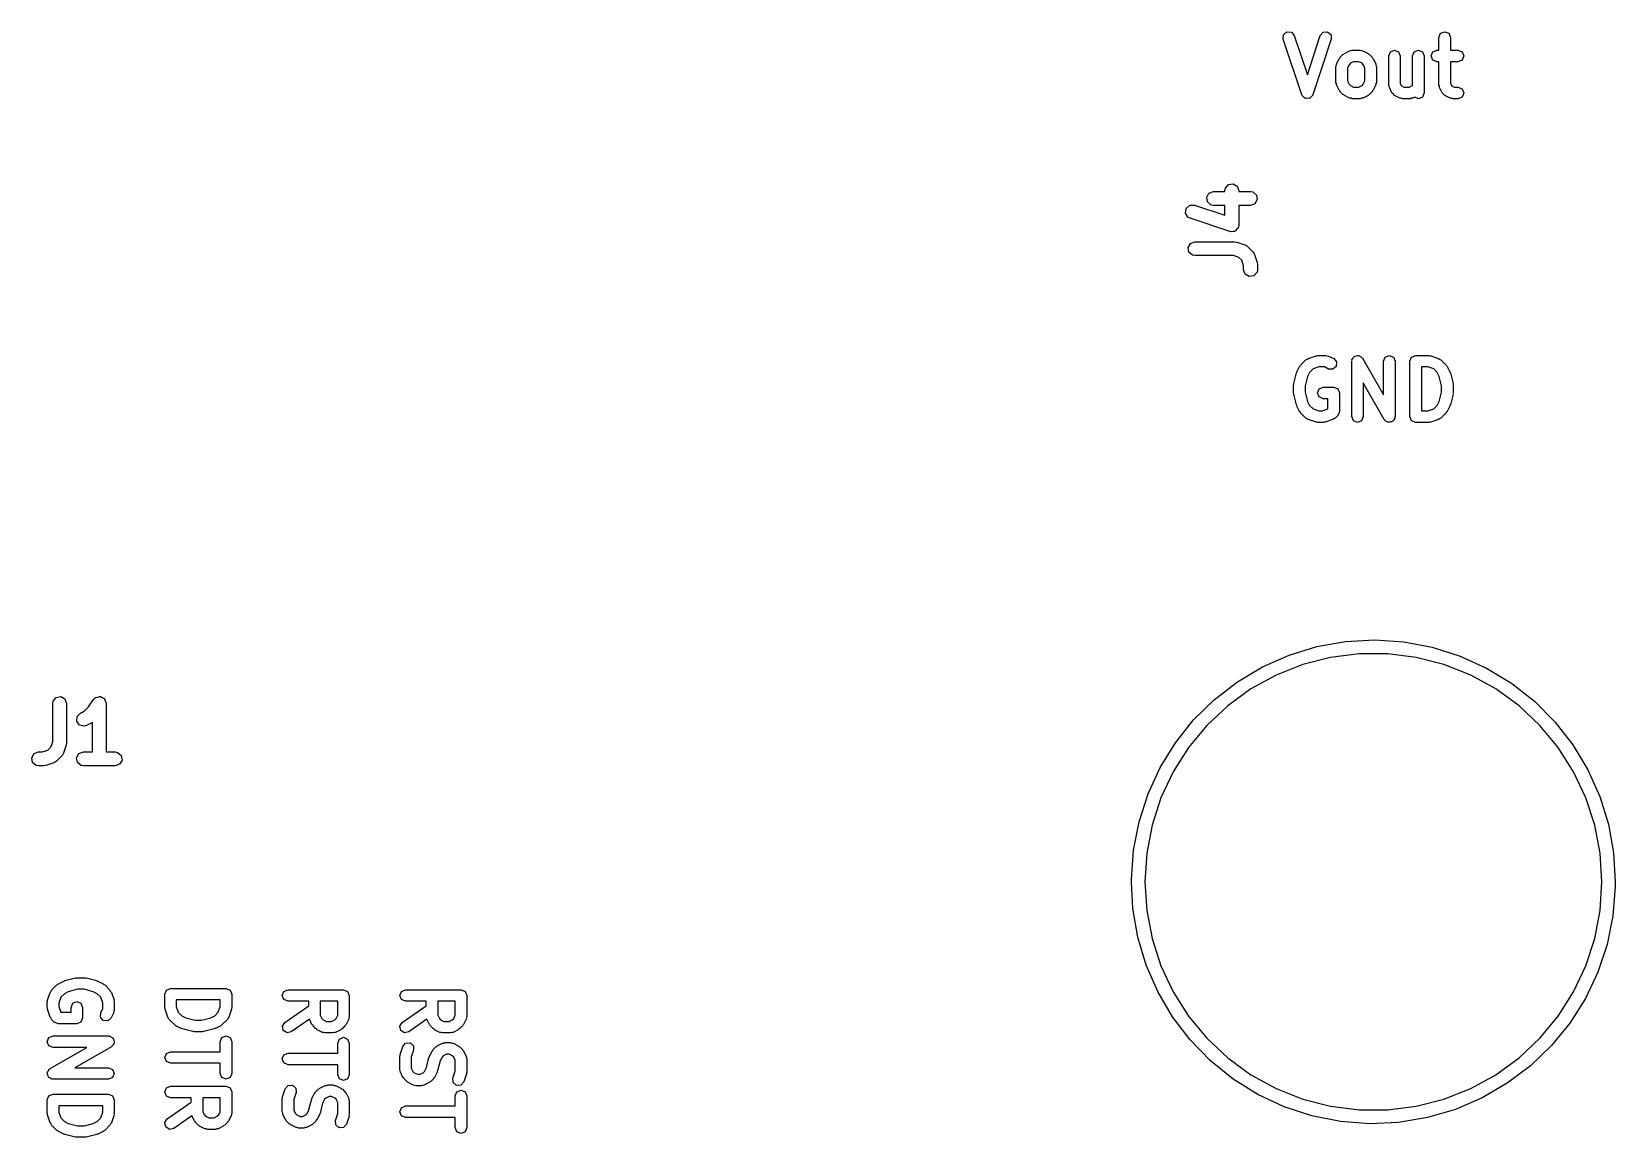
# Model space of a CAD drawing. Extents: x 83.4 to 116.6, y -116.8 to -83.3.
# Drawn here: x 99.5 to 116.61, y -116.76 to -104.81 of the extents above; entities that cross this region are included whole.
import ezdxf

# ---------------------------------------------------------------- set-up
doc = ezdxf.new("R2010")
doc.units = 0
doc.layers.add('BLACK', color=7, linetype='CONTINUOUS')

msp = doc.modelspace()

# ---------------------------------------------------------------- linework, layer by layer
at = {"layer": 'BLACK', "linetype": 'CONTINUOUS'}
for p, q in [((113.026, -104.891), (113.03, -104.843)), ((113.226, -105.491), (113.026, -104.891)), ((113.03, -104.843), (113.066, -104.812)), ((113.066, -104.812), (113.114, -104.816)), ((113.114, -104.816), (113.145, -104.852)), ((113.145, -104.852), (113.286, -105.274)), ((113.286, -105.274), (113.426, -104.852)), ((113.545, -104.891), (113.345, -105.491)), ((113.426, -104.852), (113.458, -104.816)), ((113.458, -104.816), (113.505, -104.812)), ((113.505, -104.812), (113.542, -104.843)), ((113.542, -104.843), (113.545, -104.891)), ((114.709, -104.871), (114.727, -104.827)), ((114.709, -105.009), (114.709, -104.871)), ((114.727, -104.827), (114.771, -104.809)), ((114.771, -104.809), (114.816, -104.827)), ((114.816, -104.827), (114.834, -104.871)), ((114.834, -104.871), (114.834, -105.009)), ((113.63, -105.101), (113.638, -105.094)), ((113.638, -105.094), (113.642, -105.084)), ((113.642, -105.084), (113.67, -105.056)), ((113.67, -105.056), (113.68, -105.052)), ((113.68, -105.052), (113.686, -105.044)), ((113.686, -105.044), (113.743, -105.016)), ((113.743, -105.016), (113.758, -105.014)), ((113.758, -105.014), (113.771, -105.009)), ((113.771, -105.009), (113.857, -105.009)), ((113.857, -105.009), (113.871, -105.014)), ((113.871, -105.014), (113.885, -105.016)), ((113.885, -105.016), (113.942, -105.044)), ((113.942, -105.044), (113.949, -105.052)), ((113.949, -105.052), (113.958, -105.056)), ((113.958, -105.056), (113.987, -105.084)), ((113.987, -105.084), (113.991, -105.094)), ((113.991, -105.094), (113.999, -105.101)), ((114.166, -105.071), (114.184, -105.027)), ((114.166, -105.386), (114.166, -105.071)), ((114.184, -105.027), (114.229, -105.009)), ((114.229, -105.009), (114.273, -105.027)), ((114.273, -105.027), (114.291, -105.071)), ((114.291, -105.071), (114.291, -105.371)), ((114.423, -105.071), (114.442, -105.027)), ((114.423, -105.388), (114.423, -105.071)), ((114.442, -105.027), (114.486, -105.009)), ((114.486, -105.009), (114.53, -105.027)), ((114.53, -105.027), (114.548, -105.071)), ((114.548, -105.071), (114.548, -105.471)), ((114.623, -105.071), (114.642, -105.027)), ((114.642, -105.116), (114.623, -105.071)), ((114.642, -105.027), (114.686, -105.009)), ((114.686, -105.009), (114.709, -105.009)), ((114.834, -105.009), (114.914, -105.009)), ((114.914, -105.009), (114.958, -105.027)), ((114.958, -105.027), (114.977, -105.071)), ((114.977, -105.071), (114.958, -105.116)), ((113.595, -105.186), (113.6, -105.172)), ((113.595, -105.357), (113.595, -105.186)), ((113.6, -105.172), (113.601, -105.158)), ((113.601, -105.158), (113.63, -105.101)), ((113.737, -105.166), (113.72, -105.2)), ((113.72, -105.2), (113.72, -105.342)), ((113.751, -105.151), (113.737, -105.166)), ((113.786, -105.134), (113.751, -105.151)), ((113.842, -105.134), (113.786, -105.134)), ((113.877, -105.151), (113.842, -105.134)), ((113.891, -105.166), (113.877, -105.151)), ((113.909, -105.2), (113.891, -105.166)), ((113.909, -105.342), (113.909, -105.2)), ((113.999, -105.101), (114.027, -105.158)), ((114.027, -105.158), (114.028, -105.172)), ((114.028, -105.172), (114.034, -105.186)), ((114.034, -105.186), (114.034, -105.357)), ((114.686, -105.134), (114.642, -105.116)), ((114.709, -105.134), (114.686, -105.134)), ((114.709, -105.386), (114.709, -105.134)), ((114.914, -105.134), (114.834, -105.134)), ((114.834, -105.134), (114.834, -105.371)), ((114.958, -105.116), (114.914, -105.134)), ((113.6, -105.371), (113.595, -105.357)), ((113.601, -105.385), (113.6, -105.371)), ((113.63, -105.442), (113.601, -105.385)), ((113.638, -105.449), (113.63, -105.442)), ((113.72, -105.342), (113.737, -105.377)), ((113.737, -105.377), (113.751, -105.391)), ((113.751, -105.391), (113.786, -105.409)), ((113.786, -105.409), (113.842, -105.409)), ((113.842, -105.409), (113.877, -105.391)), ((113.877, -105.391), (113.891, -105.377)), ((113.891, -105.377), (113.909, -105.342)), ((113.999, -105.442), (113.991, -105.449)), ((114.027, -105.385), (113.999, -105.442)), ((114.028, -105.371), (114.027, -105.385)), ((114.034, -105.357), (114.028, -105.371)), ((114.172, -105.399), (114.166, -105.386)), ((114.173, -105.414), (114.172, -105.399)), ((114.201, -105.471), (114.173, -105.414)), ((114.291, -105.371), (114.304, -105.396)), ((114.304, -105.396), (114.329, -105.409)), ((114.329, -105.409), (114.385, -105.409)), ((114.385, -105.409), (114.42, -105.391)), ((114.42, -105.391), (114.423, -105.388)), ((114.714, -105.399), (114.709, -105.386)), ((114.716, -105.414), (114.714, -105.399)), ((114.744, -105.471), (114.716, -105.414)), ((114.834, -105.371), (114.847, -105.396)), ((114.847, -105.396), (114.872, -105.409)), ((114.872, -105.409), (114.914, -105.409)), ((114.914, -105.409), (114.958, -105.427)), ((114.958, -105.427), (114.977, -105.471)), ((113.229, -105.495), (113.226, -105.491)), ((113.23, -105.499), (113.229, -105.495)), ((113.245, -105.512), (113.23, -105.499)), ((113.258, -105.527), (113.245, -105.512)), ((113.262, -105.528), (113.258, -105.527)), ((113.266, -105.531), (113.262, -105.528)), ((113.286, -105.529), (113.266, -105.531)), ((113.305, -105.531), (113.286, -105.529)), ((113.309, -105.528), (113.305, -105.531)), ((113.314, -105.527), (113.309, -105.528)), ((113.327, -105.512), (113.314, -105.527)), ((113.342, -105.499), (113.327, -105.512)), ((113.345, -105.491), (113.342, -105.495)), ((113.342, -105.495), (113.342, -105.499)), ((113.642, -105.458), (113.638, -105.449)), ((113.67, -105.487), (113.642, -105.458)), ((113.68, -105.491), (113.67, -105.487)), ((113.686, -105.499), (113.68, -105.491)), ((113.743, -105.527), (113.686, -105.499)), ((113.758, -105.528), (113.743, -105.527)), ((113.771, -105.534), (113.758, -105.528)), ((113.857, -105.534), (113.771, -105.534)), ((113.871, -105.528), (113.857, -105.534)), ((113.885, -105.527), (113.871, -105.528)), ((113.942, -105.499), (113.885, -105.527)), ((113.949, -105.491), (113.942, -105.499)), ((113.958, -105.487), (113.949, -105.491)), ((113.987, -105.458), (113.958, -105.487)), ((113.991, -105.449), (113.987, -105.458)), ((114.216, -105.484), (114.201, -105.471)), ((114.229, -105.499), (114.216, -105.484)), ((114.286, -105.527), (114.229, -105.499)), ((114.301, -105.528), (114.286, -105.527)), ((114.314, -105.534), (114.301, -105.528)), ((114.4, -105.534), (114.314, -105.534)), ((114.413, -105.528), (114.4, -105.534)), ((114.428, -105.527), (114.413, -105.528)), ((114.447, -105.518), (114.428, -105.527)), ((114.486, -105.534), (114.447, -105.518)), ((114.53, -105.516), (114.486, -105.534)), ((114.548, -105.471), (114.53, -105.516)), ((114.759, -105.484), (114.744, -105.471)), ((114.772, -105.499), (114.759, -105.484)), ((114.829, -105.527), (114.772, -105.499)), ((114.844, -105.528), (114.829, -105.527)), ((114.857, -105.534), (114.844, -105.528)), ((114.914, -105.534), (114.857, -105.534)), ((114.958, -105.516), (114.914, -105.534)), ((114.977, -105.471), (114.958, -105.516)), ((112.401, -106.501), (112.434, -106.461)), ((112.434, -106.461), (112.484, -106.453)), ((112.484, -106.453), (112.529, -106.478)), ((112.198, -106.599), (112.223, -106.555)), ((112.206, -106.65), (112.198, -106.599)), ((112.223, -106.555), (112.271, -106.537)), ((112.271, -106.537), (112.396, -106.537)), ((112.396, -106.526), (112.401, -106.501)), ((112.396, -106.537), (112.396, -106.526)), ((112.529, -106.478), (112.546, -106.526)), ((112.546, -106.526), (112.546, -106.537)), ((112.546, -106.537), (112.671, -106.537)), ((112.671, -106.537), (112.697, -106.542)), ((112.697, -106.542), (112.736, -106.575)), ((112.745, -106.625), (112.72, -106.67)), ((112.736, -106.575), (112.745, -106.625)), ((111.969, -106.77), (111.977, -106.719)), ((111.996, -106.814), (111.969, -106.77)), ((111.977, -106.719), (112.015, -106.685)), ((112.015, -106.685), (112.067, -106.684)), ((112.067, -106.684), (112.396, -106.794)), ((112.246, -106.683), (112.206, -106.65)), ((112.271, -106.687), (112.246, -106.683)), ((112.396, -106.687), (112.271, -106.687)), ((112.396, -106.794), (112.396, -106.687)), ((112.671, -106.687), (112.546, -106.687)), ((112.546, -106.687), (112.546, -106.898)), ((112.72, -106.67), (112.671, -106.687)), ((112.019, -106.826), (111.996, -106.814)), ((112.448, -106.969), (112.019, -106.826)), ((112.453, -106.969), (112.448, -106.969)), ((112.458, -106.972), (112.453, -106.969)), ((112.479, -106.968), (112.458, -106.972)), ((112.499, -106.968), (112.479, -106.968)), ((112.503, -106.964), (112.499, -106.968)), ((112.509, -106.963), (112.503, -106.964)), ((112.522, -106.947), (112.509, -106.963)), ((112.537, -106.934), (112.522, -106.947)), ((112.538, -106.928), (112.537, -106.934)), ((112.542, -106.924), (112.538, -106.928)), ((112.546, -106.898), (112.542, -106.924)), ((111.998, -107.142), (112.023, -107.098)), ((112.006, -107.192), (111.998, -107.142)), ((112.023, -107.098), (112.071, -107.08)), ((112.071, -107.08), (112.5, -107.08)), ((112.5, -107.08), (112.522, -107.084)), ((112.522, -107.084), (112.524, -107.084)), ((112.524, -107.084), (112.609, -107.112)), ((112.609, -107.112), (112.632, -107.125)), ((112.632, -107.125), (112.635, -107.129)), ((112.635, -107.129), (112.639, -107.131)), ((112.639, -107.131), (112.696, -107.188)), ((112.046, -107.225), (112.006, -107.192)), ((112.071, -107.23), (112.046, -107.225)), ((112.488, -107.23), (112.071, -107.23)), ((112.545, -107.249), (112.488, -107.23)), ((112.577, -107.281), (112.545, -107.249)), ((112.596, -107.339), (112.577, -107.281)), ((112.696, -107.188), (112.711, -107.209)), ((112.711, -107.209), (112.711, -107.213)), ((112.711, -107.213), (112.714, -107.217)), ((112.714, -107.217), (112.743, -107.303)), ((112.743, -107.303), (112.746, -107.325)), ((112.746, -107.325), (112.746, -107.326)), ((112.746, -107.326), (112.746, -107.384)), ((112.596, -107.384), (112.596, -107.339)), ((112.614, -107.432), (112.596, -107.384)), ((112.658, -107.457), (112.614, -107.432)), ((112.709, -107.449), (112.658, -107.457)), ((112.742, -107.409), (112.709, -107.449)), ((112.746, -107.384), (112.742, -107.409)), ((113.27, -108.356), (113.284, -108.35)), ((113.284, -108.35), (113.295, -108.341)), ((113.295, -108.341), (113.38, -108.312)), ((113.38, -108.312), (113.39, -108.313)), ((113.39, -108.313), (113.4, -108.309)), ((113.4, -108.309), (113.486, -108.309)), ((113.486, -108.309), (113.499, -108.314)), ((113.499, -108.314), (113.514, -108.316)), ((113.514, -108.316), (113.571, -108.344)), ((113.571, -108.344), (113.602, -108.38)), ((113.768, -108.355), (113.778, -108.342)), ((113.778, -108.342), (113.784, -108.327)), ((113.784, -108.327), (113.792, -108.324)), ((113.792, -108.324), (113.798, -108.317)), ((113.798, -108.317), (113.814, -108.315)), ((113.814, -108.315), (113.829, -108.309)), ((113.829, -108.309), (113.837, -108.312)), ((113.837, -108.312), (113.845, -108.311)), ((113.845, -108.311), (113.858, -108.321)), ((113.858, -108.321), (113.873, -108.327)), ((113.873, -108.327), (113.876, -108.335)), ((113.876, -108.335), (113.883, -108.34)), ((113.883, -108.34), (114.109, -108.736)), ((114.109, -108.371), (114.127, -108.327)), ((114.127, -108.327), (114.171, -108.309)), ((114.171, -108.309), (114.216, -108.327)), ((114.216, -108.327), (114.234, -108.371)), ((114.395, -108.371), (114.413, -108.327)), ((114.413, -108.327), (114.457, -108.309)), ((114.457, -108.309), (114.6, -108.309)), ((114.6, -108.309), (114.61, -108.313)), ((114.61, -108.313), (114.62, -108.312)), ((114.62, -108.312), (114.705, -108.341)), ((114.705, -108.341), (114.716, -108.35)), ((114.716, -108.35), (114.73, -108.356)), ((113.139, -108.613), (113.168, -108.499)), ((113.168, -108.499), (113.172, -108.493)), ((113.172, -108.493), (113.173, -108.486)), ((113.173, -108.486), (113.201, -108.429)), ((113.201, -108.429), (113.209, -108.422)), ((113.209, -108.422), (113.213, -108.413)), ((113.213, -108.413), (113.27, -108.356)), ((113.309, -108.494), (113.288, -108.536)), ((113.348, -108.455), (113.309, -108.494)), ((113.41, -108.434), (113.348, -108.455)), ((113.471, -108.434), (113.41, -108.434)), ((113.515, -108.456), (113.471, -108.434)), ((113.563, -108.459), (113.515, -108.456)), ((113.599, -108.428), (113.563, -108.459)), ((113.602, -108.38), (113.599, -108.428)), ((113.766, -108.371), (113.769, -108.363)), ((113.766, -108.971), (113.766, -108.371)), ((113.769, -108.363), (113.768, -108.355)), ((114.109, -108.736), (114.109, -108.371)), ((114.234, -108.371), (114.234, -108.971)), ((114.395, -108.971), (114.395, -108.371)), ((114.52, -108.434), (114.52, -108.909)), ((114.59, -108.434), (114.52, -108.434)), ((114.652, -108.455), (114.59, -108.434)), ((114.691, -108.494), (114.652, -108.455)), ((114.712, -108.536), (114.691, -108.494)), ((114.73, -108.356), (114.787, -108.413)), ((114.787, -108.413), (114.791, -108.422)), ((114.791, -108.422), (114.799, -108.429)), ((114.799, -108.429), (114.827, -108.486)), ((114.827, -108.486), (114.828, -108.493)), ((114.828, -108.493), (114.832, -108.499)), ((114.832, -108.499), (114.861, -108.613)), ((113.137, -108.629), (113.141, -108.621)), ((113.137, -108.714), (113.137, -108.629)), ((113.141, -108.621), (113.139, -108.613)), ((113.288, -108.536), (113.262, -108.636)), ((113.262, -108.636), (113.262, -108.707)), ((113.395, -108.714), (113.413, -108.67)), ((113.413, -108.67), (113.457, -108.652)), ((113.457, -108.652), (113.571, -108.652)), ((113.571, -108.652), (113.616, -108.67)), ((113.616, -108.67), (113.634, -108.714)), ((114.117, -109.002), (113.891, -108.607)), ((113.891, -108.607), (113.891, -108.971)), ((114.737, -108.636), (114.712, -108.536)), ((114.737, -108.707), (114.737, -108.636)), ((114.861, -108.613), (114.859, -108.621)), ((114.859, -108.621), (114.862, -108.629)), ((114.862, -108.629), (114.862, -108.714)), ((113.141, -108.722), (113.137, -108.714)), ((113.139, -108.729), (113.141, -108.722)), ((113.168, -108.844), (113.139, -108.729)), ((113.172, -108.849), (113.168, -108.844)), ((113.173, -108.857), (113.172, -108.849)), ((113.201, -108.914), (113.173, -108.857)), ((113.262, -108.707), (113.288, -108.807)), ((113.288, -108.807), (113.309, -108.849)), ((113.309, -108.849), (113.348, -108.888)), ((113.413, -108.758), (113.395, -108.714)), ((113.457, -108.777), (113.413, -108.758)), ((113.509, -108.777), (113.457, -108.777)), ((113.509, -108.888), (113.509, -108.777)), ((113.634, -108.714), (113.634, -108.914)), ((114.652, -108.888), (114.691, -108.849)), ((114.691, -108.849), (114.712, -108.807)), ((114.712, -108.807), (114.737, -108.707)), ((114.827, -108.857), (114.799, -108.914)), ((114.828, -108.849), (114.827, -108.857)), ((114.832, -108.844), (114.828, -108.849)), ((114.861, -108.729), (114.832, -108.844)), ((114.862, -108.714), (114.859, -108.722)), ((114.859, -108.722), (114.861, -108.729)), ((113.209, -108.92), (113.201, -108.914)), ((113.213, -108.93), (113.209, -108.92)), ((113.27, -108.987), (113.213, -108.93)), ((113.284, -108.993), (113.27, -108.987)), ((113.295, -109.002), (113.284, -108.993)), ((113.38, -109.031), (113.295, -109.002)), ((113.348, -108.888), (113.41, -108.909)), ((113.39, -109.03), (113.38, -109.031)), ((113.4, -109.034), (113.39, -109.03)), ((113.457, -109.034), (113.4, -109.034)), ((113.41, -108.909), (113.447, -108.909)), ((113.447, -108.909), (113.509, -108.888)), ((113.467, -109.03), (113.457, -109.034)), ((113.477, -109.031), (113.467, -109.03)), ((113.563, -109.002), (113.477, -109.031)), ((113.574, -108.993), (113.563, -109.002)), ((113.587, -108.987), (113.574, -108.993)), ((113.616, -108.958), (113.587, -108.987)), ((113.629, -108.927), (113.616, -108.958)), ((113.634, -108.914), (113.629, -108.927)), ((113.784, -109.016), (113.766, -108.971)), ((113.829, -109.034), (113.784, -109.016)), ((113.873, -109.016), (113.829, -109.034)), ((113.891, -108.971), (113.873, -109.016)), ((114.124, -109.008), (114.117, -109.002)), ((114.127, -109.016), (114.124, -109.008)), ((114.142, -109.022), (114.127, -109.016)), ((114.155, -109.032), (114.142, -109.022)), ((114.163, -109.031), (114.155, -109.032)), ((114.171, -109.034), (114.163, -109.031)), ((114.186, -109.028), (114.171, -109.034)), ((114.202, -109.026), (114.186, -109.028)), ((114.208, -109.019), (114.202, -109.026)), ((114.216, -109.016), (114.208, -109.019)), ((114.222, -109.001), (114.216, -109.016)), ((114.232, -108.988), (114.222, -109.001)), ((114.234, -108.971), (114.231, -108.979)), ((114.231, -108.979), (114.232, -108.988)), ((114.413, -109.016), (114.395, -108.971)), ((114.457, -109.034), (114.413, -109.016)), ((114.6, -109.034), (114.457, -109.034)), ((114.52, -108.909), (114.59, -108.909)), ((114.59, -108.909), (114.652, -108.888)), ((114.61, -109.03), (114.6, -109.034)), ((114.62, -109.031), (114.61, -109.03)), ((114.705, -109.002), (114.62, -109.031)), ((114.716, -108.993), (114.705, -109.002)), ((114.73, -108.987), (114.716, -108.993)), ((114.787, -108.93), (114.73, -108.987)), ((114.791, -108.92), (114.787, -108.93)), ((114.799, -108.914), (114.791, -108.92)), ((113.39, -111.457), (113.699, -111.402)), ((113.699, -111.402), (114.014, -111.385)), ((114.014, -111.385), (114.328, -111.406)), ((114.328, -111.406), (114.637, -111.464)), ((112.801, -111.676), (113.088, -111.549)), ((113.088, -111.549), (113.39, -111.457)), ((113.537, -111.574), (113.237, -111.651)), ((113.845, -111.535), (113.537, -111.574)), ((114.155, -111.535), (113.845, -111.535)), ((114.463, -111.574), (114.155, -111.535)), ((114.763, -111.651), (114.463, -111.574)), ((114.637, -111.464), (114.937, -111.559)), ((114.937, -111.559), (115.224, -111.689)), ((112.53, -111.837), (112.801, -111.676)), ((112.948, -111.765), (112.677, -111.915)), ((113.237, -111.651), (112.948, -111.765)), ((115.052, -111.765), (114.763, -111.651)), ((115.323, -111.915), (115.052, -111.765)), ((115.224, -111.689), (115.492, -111.853)), ((112.281, -112.029), (112.53, -111.837)), ((112.677, -111.915), (112.426, -112.097)), ((115.574, -112.097), (115.323, -111.915)), ((115.492, -111.853), (115.74, -112.048)), ((99.725, -112.071), (99.7295, -112.046)), ((99.725, -112.488), (99.725, -112.071)), ((99.7295, -112.046), (99.7625, -112.006)), ((99.7625, -112.006), (99.813, -111.998)), ((99.813, -111.998), (99.8575, -112.023)), ((99.8575, -112.023), (99.875, -112.071)), ((99.875, -112.071), (99.875, -112.5)), ((100.07, -112.153), (100.113, -112.109)), ((100.113, -112.109), (100.166, -112.03)), ((100.166, -112.03), (100.184, -112.011)), ((100.184, -112.011), (100.188, -112.01)), ((100.188, -112.01), (100.191, -112.006)), ((100.191, -112.006), (100.213, -112.003)), ((100.213, -112.003), (100.233, -111.997)), ((100.233, -111.997), (100.237, -111.998)), ((100.237, -111.998), (100.242, -111.998)), ((100.242, -111.998), (100.26, -112.008)), ((100.26, -112.008), (100.28, -112.017)), ((100.28, -112.017), (100.282, -112.021)), ((100.282, -112.021), (100.286, -112.023)), ((100.286, -112.023), (100.293, -112.044)), ((100.293, -112.044), (100.303, -112.063)), ((100.303, -112.063), (100.302, -112.067)), ((100.302, -112.067), (100.304, -112.071)), ((100.304, -112.071), (100.304, -112.596)), ((112.057, -112.25), (112.281, -112.029)), ((112.426, -112.097), (112.2, -112.309)), ((115.8, -112.309), (115.574, -112.097)), ((115.74, -112.048), (115.962, -112.271)), ((99.9853, -112.264), (99.9883, -112.213)), ((100.016, -112.305), (99.9853, -112.264)), ((99.9883, -112.213), (100.024, -112.176)), ((100.024, -112.176), (100.07, -112.153)), ((100.148, -112.281), (100.091, -112.31)), ((100.149, -112.28), (100.148, -112.281)), ((100.154, -112.277), (100.149, -112.28)), ((100.154, -112.596), (100.154, -112.277)), ((111.861, -112.496), (112.057, -112.25)), ((115.962, -112.271), (116.155, -112.519)), ((100.066, -112.317), (100.016, -112.305)), ((100.091, -112.31), (100.066, -112.317)), ((112.2, -112.309), (112.002, -112.548)), ((115.998, -112.548), (115.8, -112.309)), ((99.4976, -112.658), (99.5232, -112.614)), ((99.5232, -112.614), (99.5714, -112.596)), ((99.5714, -112.596), (99.6164, -112.596)), ((99.6164, -112.596), (99.6738, -112.577)), ((99.6738, -112.577), (99.7059, -112.545)), ((99.7059, -112.545), (99.725, -112.488)), ((99.8302, -112.632), (99.8264, -112.635)), ((99.8426, -112.609), (99.8302, -112.632)), ((99.8712, -112.524), (99.8426, -112.609)), ((99.875, -112.5), (99.8711, -112.522)), ((99.8711, -112.522), (99.8712, -112.524)), ((99.9833, -112.658), (100.009, -112.614)), ((100.009, -112.614), (100.057, -112.596)), ((100.057, -112.596), (100.154, -112.596)), ((100.304, -112.596), (100.4, -112.596)), ((100.4, -112.596), (100.426, -112.601)), ((100.426, -112.601), (100.465, -112.634)), ((111.695, -112.764), (111.861, -112.496)), ((112.002, -112.548), (111.836, -112.81)), ((116.164, -112.81), (115.998, -112.548)), ((116.155, -112.519), (116.317, -112.788)), ((99.5065, -112.709), (99.4976, -112.658)), ((99.5458, -112.742), (99.5065, -112.709)), ((99.5714, -112.746), (99.5458, -112.742)), ((99.6286, -112.746), (99.5714, -112.746)), ((99.6301, -112.746), (99.6286, -112.746)), ((99.6523, -112.743), (99.6301, -112.746)), ((99.738, -112.714), (99.6523, -112.743)), ((99.7415, -112.711), (99.738, -112.714)), ((99.746, -112.711), (99.7415, -112.711)), ((99.7673, -112.696), (99.746, -112.711)), ((99.8245, -112.639), (99.7673, -112.696)), ((99.8264, -112.635), (99.8245, -112.639)), ((99.9922, -112.709), (99.9833, -112.658)), ((100.031, -112.742), (99.9922, -112.709)), ((100.057, -112.746), (100.031, -112.742)), ((100.4, -112.746), (100.057, -112.746)), ((100.448, -112.729), (100.4, -112.746)), ((100.474, -112.684), (100.448, -112.729)), ((100.465, -112.634), (100.474, -112.684)), ((111.564, -113.05), (111.695, -112.764)), ((116.317, -112.788), (116.446, -113.076)), ((111.836, -112.81), (111.704, -113.091)), ((116.296, -113.091), (116.164, -112.81)), ((111.467, -113.35), (111.564, -113.05)), ((111.704, -113.091), (111.608, -113.386)), ((116.392, -113.386), (116.296, -113.091)), ((116.446, -113.076), (116.54, -113.376)), ((111.407, -113.659), (111.467, -113.35)), ((111.608, -113.386), (111.55, -113.69)), ((116.45, -113.69), (116.392, -113.386)), ((116.54, -113.376), (116.596, -113.686)), ((111.385, -113.973), (111.407, -113.659)), ((111.55, -113.69), (111.53, -114)), ((116.47, -114), (116.45, -113.69)), ((116.596, -113.686), (116.615, -114)), ((111.387, -114), (111.385, -113.973)), ((111.401, -114.287), (111.387, -114)), ((111.53, -114), (111.55, -114.31)), ((116.45, -114.31), (116.47, -114)), ((116.615, -114), (116.614, -114.055)), ((116.614, -114.055), (116.589, -114.368)), ((111.454, -114.597), (111.401, -114.287)), ((111.55, -114.31), (111.608, -114.614)), ((116.392, -114.614), (116.45, -114.31)), ((116.589, -114.368), (116.526, -114.677)), ((111.544, -114.899), (111.454, -114.597)), ((111.608, -114.614), (111.704, -114.909)), ((116.296, -114.909), (116.392, -114.614)), ((116.526, -114.677), (116.426, -114.975)), ((111.67, -115.187), (111.544, -114.899)), ((111.704, -114.909), (111.836, -115.19)), ((116.164, -115.19), (116.296, -114.909)), ((116.426, -114.975), (116.292, -115.26)), ((99.6693, -115.28), (99.6978, -115.195)), ((99.6978, -115.195), (99.7074, -115.184)), ((99.7074, -115.184), (99.7129, -115.17)), ((99.7129, -115.17), (99.7701, -115.113)), ((99.7701, -115.113), (99.7796, -115.109)), ((99.7796, -115.109), (99.7863, -115.101)), ((99.7863, -115.101), (99.8435, -115.073)), ((99.8435, -115.073), (99.8506, -115.072)), ((99.8506, -115.072), (99.8563, -115.068)), ((99.8932, -115.188), (99.8513, -115.209)), ((99.8563, -115.068), (99.9706, -115.039)), ((99.9934, -115.162), (99.8932, -115.188)), ((99.9706, -115.039), (99.9784, -115.041)), ((99.9784, -115.041), (99.9857, -115.037)), ((99.9857, -115.037), (100.071, -115.037)), ((100.064, -115.162), (99.9934, -115.162)), ((100.164, -115.188), (100.064, -115.162)), ((100.071, -115.037), (100.079, -115.041)), ((100.079, -115.041), (100.087, -115.039)), ((100.087, -115.039), (100.201, -115.068)), ((100.206, -115.209), (100.164, -115.188)), ((100.201, -115.068), (100.207, -115.072)), ((100.207, -115.072), (100.214, -115.073)), ((100.214, -115.073), (100.271, -115.101)), ((100.271, -115.101), (100.278, -115.109)), ((100.278, -115.109), (100.287, -115.113)), ((100.287, -115.113), (100.344, -115.17)), ((100.344, -115.17), (100.35, -115.184)), ((100.35, -115.184), (100.359, -115.195)), ((100.359, -115.195), (100.388, -115.28)), ((100.936, -115.214), (100.954, -115.17)), ((100.954, -115.17), (100.999, -115.152)), ((100.999, -115.152), (101.599, -115.152)), ((101.599, -115.152), (101.643, -115.17)), ((101.643, -115.17), (101.661, -115.214)), ((102.206, -115.229), (102.224, -115.184)), ((102.224, -115.184), (102.269, -115.166)), ((102.269, -115.166), (102.869, -115.166)), ((102.869, -115.166), (102.913, -115.184)), ((102.913, -115.184), (102.931, -115.229)), ((103.476, -115.229), (103.494, -115.184)), ((103.494, -115.184), (103.539, -115.166)), ((103.539, -115.166), (104.139, -115.166)), ((104.139, -115.166), (104.183, -115.184)), ((104.183, -115.184), (104.201, -115.229)), ((111.83, -115.459), (111.67, -115.187)), ((111.836, -115.19), (112.002, -115.452)), ((115.998, -115.452), (116.164, -115.19)), ((99.6661, -115.3), (99.67, -115.29)), ((99.6661, -115.357), (99.6661, -115.3)), ((99.67, -115.367), (99.6661, -115.357)), ((99.67, -115.29), (99.6693, -115.28)), ((99.6693, -115.377), (99.67, -115.367)), ((99.8118, -115.248), (99.7911, -115.31)), ((99.7911, -115.31), (99.7911, -115.347)), ((99.7911, -115.347), (99.8117, -115.409)), ((99.8513, -115.209), (99.8118, -115.248)), ((99.9232, -115.357), (99.9415, -115.313)), ((99.9232, -115.409), (99.9232, -115.357)), ((99.9415, -115.313), (99.9857, -115.295)), ((99.9857, -115.295), (100.03, -115.313)), ((100.03, -115.313), (100.048, -115.357)), ((100.048, -115.357), (100.048, -115.471)), ((100.245, -115.248), (100.206, -115.209)), ((100.244, -115.415), (100.266, -115.371)), ((100.266, -115.31), (100.245, -115.248)), ((100.266, -115.371), (100.266, -115.31)), ((100.388, -115.28), (100.387, -115.29)), ((100.387, -115.29), (100.391, -115.3)), ((100.391, -115.3), (100.391, -115.386)), ((100.936, -115.357), (100.936, -115.214)), ((100.94, -115.367), (100.936, -115.357)), ((100.939, -115.377), (100.94, -115.367)), ((101.061, -115.277), (101.061, -115.347)), ((101.536, -115.277), (101.061, -115.277)), ((101.061, -115.347), (101.082, -115.409)), ((101.515, -115.409), (101.536, -115.347)), ((101.536, -115.347), (101.536, -115.277)), ((101.661, -115.357), (101.657, -115.367)), ((101.657, -115.367), (101.658, -115.377)), ((101.661, -115.214), (101.661, -115.357)), ((102.224, -115.273), (102.206, -115.229)), ((102.269, -115.291), (102.224, -115.273)), ((102.233, -115.52), (102.492, -115.339)), ((102.492, -115.291), (102.269, -115.291)), ((102.492, -115.339), (102.492, -115.291)), ((102.617, -115.291), (102.617, -115.442)), ((102.806, -115.291), (102.617, -115.291)), ((102.806, -115.442), (102.806, -115.291)), ((102.931, -115.229), (102.931, -115.457)), ((103.494, -115.273), (103.476, -115.229)), ((103.539, -115.291), (103.494, -115.273)), ((103.503, -115.52), (103.762, -115.339)), ((103.762, -115.291), (103.539, -115.291)), ((103.762, -115.339), (103.762, -115.291)), ((103.887, -115.291), (103.887, -115.442)), ((104.076, -115.291), (103.887, -115.291)), ((104.076, -115.442), (104.076, -115.291)), ((104.201, -115.229), (104.201, -115.457)), ((116.292, -115.26), (116.124, -115.526)), ((99.6978, -115.463), (99.6693, -115.377)), ((99.7074, -115.474), (99.6978, -115.463)), ((99.7129, -115.487), (99.7074, -115.474)), ((99.7415, -115.516), (99.7129, -115.487)), ((99.7696, -115.527), (99.7415, -115.516)), ((99.7857, -115.534), (99.7696, -115.527)), ((99.9857, -115.534), (99.7857, -115.534)), ((99.8117, -115.409), (99.9232, -115.409)), ((100.03, -115.516), (99.9857, -115.534)), ((100.048, -115.471), (100.03, -115.516)), ((100.241, -115.463), (100.244, -115.415)), ((100.272, -115.499), (100.241, -115.463)), ((100.32, -115.502), (100.272, -115.499)), ((100.356, -115.471), (100.32, -115.502)), ((100.384, -115.414), (100.356, -115.471)), ((100.386, -115.399), (100.384, -115.414)), ((100.391, -115.386), (100.386, -115.399)), ((100.968, -115.463), (100.939, -115.377)), ((100.977, -115.474), (100.968, -115.463)), ((100.983, -115.487), (100.977, -115.474)), ((101.04, -115.544), (100.983, -115.487)), ((101.082, -115.409), (101.121, -115.449)), ((101.121, -115.449), (101.163, -115.47)), ((101.163, -115.47), (101.263, -115.495)), ((101.263, -115.495), (101.334, -115.495)), ((101.334, -115.495), (101.434, -115.47)), ((101.434, -115.47), (101.476, -115.449)), ((101.476, -115.449), (101.515, -115.409)), ((101.614, -115.487), (101.557, -115.544)), ((101.62, -115.474), (101.614, -115.487)), ((101.629, -115.463), (101.62, -115.474)), ((101.658, -115.377), (101.629, -115.463)), ((102.207, -115.561), (102.233, -115.52)), ((102.499, -115.486), (102.304, -115.623)), ((102.527, -115.542), (102.499, -115.486)), ((102.535, -115.549), (102.527, -115.542)), ((102.617, -115.442), (102.634, -115.477)), ((102.634, -115.477), (102.648, -115.491)), ((102.648, -115.491), (102.683, -115.509)), ((102.683, -115.509), (102.74, -115.509)), ((102.74, -115.509), (102.774, -115.491)), ((102.774, -115.491), (102.789, -115.477)), ((102.789, -115.477), (102.806, -115.442)), ((102.896, -115.542), (102.888, -115.549)), ((102.924, -115.485), (102.896, -115.542)), ((102.926, -115.471), (102.924, -115.485)), ((102.931, -115.457), (102.926, -115.471)), ((103.477, -115.561), (103.503, -115.52)), ((103.769, -115.486), (103.574, -115.623)), ((103.797, -115.542), (103.769, -115.486)), ((103.805, -115.549), (103.797, -115.542)), ((103.887, -115.442), (103.904, -115.477)), ((103.904, -115.477), (103.918, -115.491)), ((103.918, -115.491), (103.953, -115.509)), ((103.953, -115.509), (104.01, -115.509)), ((104.01, -115.509), (104.044, -115.491)), ((104.044, -115.491), (104.059, -115.477)), ((104.059, -115.477), (104.076, -115.442)), ((104.166, -115.542), (104.158, -115.549)), ((104.194, -115.485), (104.166, -115.542)), ((104.196, -115.471), (104.194, -115.485)), ((104.201, -115.457), (104.196, -115.471)), ((112.02, -115.709), (111.83, -115.459)), ((112.002, -115.452), (112.2, -115.691)), ((115.8, -115.691), (115.998, -115.452)), ((116.124, -115.526), (115.925, -115.77)), ((99.6661, -115.729), (99.6844, -115.684)), ((99.6844, -115.684), (99.7286, -115.666)), ((99.7286, -115.666), (100.329, -115.666)), ((100.329, -115.666), (100.337, -115.669)), ((100.337, -115.669), (100.345, -115.668)), ((100.345, -115.668), (100.358, -115.678)), ((100.358, -115.678), (100.373, -115.684)), ((100.373, -115.684), (100.376, -115.692)), ((100.376, -115.692), (100.383, -115.698)), ((100.383, -115.698), (100.385, -115.714)), ((101.05, -115.548), (101.04, -115.544)), ((101.056, -115.556), (101.05, -115.548)), ((101.113, -115.584), (101.056, -115.556)), ((101.121, -115.585), (101.113, -115.584)), ((101.126, -115.589), (101.121, -115.585)), ((101.241, -115.618), (101.126, -115.589)), ((101.248, -115.617), (101.241, -115.618)), ((101.256, -115.62), (101.248, -115.617)), ((101.341, -115.62), (101.256, -115.62)), ((101.349, -115.617), (101.341, -115.62)), ((101.357, -115.618), (101.349, -115.617)), ((101.471, -115.589), (101.357, -115.618)), ((101.477, -115.585), (101.471, -115.589)), ((101.484, -115.584), (101.477, -115.585)), ((101.541, -115.556), (101.484, -115.584)), ((101.536, -115.729), (101.554, -115.684)), ((101.548, -115.548), (101.541, -115.556)), ((101.557, -115.544), (101.548, -115.548)), ((101.554, -115.684), (101.599, -115.666)), ((101.599, -115.666), (101.643, -115.684)), ((101.643, -115.684), (101.661, -115.729)), ((102.217, -115.607), (102.207, -115.561)), ((102.258, -115.633), (102.217, -115.607)), ((102.304, -115.623), (102.258, -115.633)), ((102.539, -115.558), (102.535, -115.549)), ((102.567, -115.587), (102.539, -115.558)), ((102.577, -115.591), (102.567, -115.587)), ((102.583, -115.599), (102.577, -115.591)), ((102.641, -115.627), (102.583, -115.599)), ((102.655, -115.628), (102.641, -115.627)), ((102.669, -115.634), (102.655, -115.628)), ((102.754, -115.634), (102.669, -115.634)), ((102.768, -115.628), (102.754, -115.634)), ((102.782, -115.627), (102.768, -115.628)), ((102.839, -115.599), (102.782, -115.627)), ((102.806, -115.743), (102.824, -115.699)), ((102.824, -115.699), (102.869, -115.68)), ((102.846, -115.591), (102.839, -115.599)), ((102.856, -115.587), (102.846, -115.591)), ((102.884, -115.558), (102.856, -115.587)), ((102.869, -115.68), (102.913, -115.699)), ((102.888, -115.549), (102.884, -115.558)), ((102.913, -115.699), (102.931, -115.743)), ((103.487, -115.607), (103.477, -115.561)), ((103.528, -115.633), (103.487, -115.607)), ((103.574, -115.623), (103.528, -115.633)), ((103.809, -115.558), (103.805, -115.549)), ((103.837, -115.587), (103.809, -115.558)), ((103.847, -115.591), (103.837, -115.587)), ((103.853, -115.599), (103.847, -115.591)), ((103.911, -115.627), (103.853, -115.599)), ((103.925, -115.628), (103.911, -115.627)), ((103.939, -115.634), (103.925, -115.628)), ((104.024, -115.634), (103.939, -115.634)), ((104.038, -115.628), (104.024, -115.634)), ((104.052, -115.627), (104.038, -115.628)), ((104.109, -115.599), (104.052, -115.627)), ((104.116, -115.591), (104.109, -115.599)), ((104.126, -115.587), (104.116, -115.591)), ((104.154, -115.558), (104.126, -115.587)), ((104.158, -115.549), (104.154, -115.558)), ((112.24, -115.934), (112.02, -115.709)), ((112.2, -115.691), (112.426, -115.903)), ((115.574, -115.903), (115.8, -115.691)), ((99.6844, -115.773), (99.6661, -115.729)), ((99.7286, -115.791), (99.6844, -115.773)), ((99.6976, -116.017), (100.093, -115.791)), ((100.093, -115.791), (99.7286, -115.791)), ((100.36, -115.783), (99.9639, -116.009)), ((100.365, -115.776), (100.36, -115.783)), ((100.373, -115.773), (100.365, -115.776)), ((100.379, -115.758), (100.373, -115.773)), ((100.389, -115.745), (100.379, -115.758)), ((100.385, -115.714), (100.391, -115.729)), ((100.391, -115.729), (100.388, -115.736)), ((100.388, -115.736), (100.389, -115.745)), ((100.936, -115.9), (100.954, -115.856)), ((100.954, -115.856), (100.999, -115.837)), ((100.999, -115.837), (101.536, -115.837)), ((101.536, -115.837), (101.536, -115.729)), ((101.661, -115.729), (101.661, -116.071)), ((102.206, -115.914), (102.224, -115.87)), ((102.224, -115.87), (102.269, -115.852)), ((102.269, -115.852), (102.806, -115.852)), ((102.806, -115.852), (102.806, -115.743)), ((102.931, -115.743), (102.931, -116.086)), ((103.476, -115.886), (103.48, -115.876)), ((103.479, -115.866), (103.508, -115.78)), ((103.48, -115.876), (103.479, -115.866)), ((103.508, -115.78), (103.539, -115.744)), ((103.539, -115.744), (103.587, -115.741)), ((103.587, -115.741), (103.623, -115.772)), ((103.626, -115.82), (103.601, -115.896)), ((103.623, -115.772), (103.626, -115.82)), ((103.797, -115.886), (103.826, -115.829)), ((103.826, -115.829), (103.833, -115.822)), ((103.833, -115.822), (103.837, -115.813)), ((103.837, -115.813), (103.866, -115.784)), ((103.866, -115.784), (103.875, -115.78)), ((103.875, -115.78), (103.882, -115.773)), ((103.882, -115.773), (103.939, -115.744)), ((103.947, -115.88), (103.933, -115.894)), ((103.939, -115.744), (103.954, -115.743)), ((103.982, -115.862), (103.947, -115.88)), ((103.954, -115.743), (103.967, -115.737)), ((103.967, -115.737), (104.024, -115.737)), ((104.01, -115.862), (103.982, -115.862)), ((104.044, -115.88), (104.01, -115.862)), ((104.024, -115.737), (104.038, -115.743)), ((104.038, -115.743), (104.052, -115.744)), ((104.059, -115.894), (104.044, -115.88)), ((104.052, -115.744), (104.109, -115.773)), ((104.109, -115.773), (104.116, -115.78)), ((104.116, -115.78), (104.126, -115.784)), ((104.126, -115.784), (104.154, -115.813)), ((104.154, -115.813), (104.158, -115.822)), ((104.158, -115.822), (104.166, -115.829)), ((104.166, -115.829), (104.194, -115.886)), ((115.925, -115.77), (115.698, -115.988)), ((99.6683, -116.055), (99.6782, -116.042)), ((99.6694, -116.063), (99.6683, -116.055)), ((99.6782, -116.042), (99.6844, -116.027)), ((99.6844, -116.027), (99.6923, -116.024)), ((99.6923, -116.024), (99.6976, -116.017)), ((99.9639, -116.009), (100.329, -116.009)), ((100.329, -116.009), (100.373, -116.027)), ((100.373, -116.027), (100.391, -116.071)), ((100.954, -115.944), (100.936, -115.9)), ((100.999, -115.962), (100.954, -115.944)), ((101.536, -115.962), (100.999, -115.962)), ((101.536, -116.071), (101.536, -115.962)), ((102.224, -115.958), (102.206, -115.914)), ((102.269, -115.977), (102.224, -115.958)), ((102.806, -115.977), (102.269, -115.977)), ((102.806, -116.086), (102.806, -115.977)), ((103.476, -116.029), (103.476, -115.886)), ((103.482, -116.042), (103.476, -116.029)), ((103.483, -116.057), (103.482, -116.042)), ((103.601, -115.896), (103.601, -116.014)), ((103.601, -116.014), (103.619, -116.049)), ((103.619, -116.049), (103.633, -116.063)), ((103.73, -116.063), (103.744, -116.049)), ((103.744, -116.049), (103.765, -116.007)), ((103.765, -116.007), (103.792, -115.899)), ((103.792, -115.899), (103.796, -115.893)), ((103.796, -115.893), (103.797, -115.886)), ((103.881, -116.049), (103.88, -116.057)), ((103.885, -116.044), (103.881, -116.049)), ((103.912, -115.936), (103.885, -116.044)), ((103.933, -115.894), (103.912, -115.936)), ((104.051, -116.123), (104.076, -116.047)), ((104.076, -115.929), (104.059, -115.894)), ((104.076, -116.047), (104.076, -115.929)), ((104.194, -115.886), (104.196, -115.901)), ((104.196, -115.901), (104.201, -115.914)), ((104.201, -115.914), (104.201, -116.057)), ((112.485, -116.132), (112.24, -115.934)), ((112.426, -115.903), (112.677, -116.085)), ((115.323, -116.085), (115.574, -115.903)), ((115.698, -115.988), (115.447, -116.178)), ((99.6661, -116.071), (99.6694, -116.063)), ((99.6723, -116.086), (99.6661, -116.071)), ((99.6743, -116.102), (99.6723, -116.086)), ((99.6811, -116.108), (99.6743, -116.102)), ((99.6844, -116.116), (99.6811, -116.108)), ((99.6993, -116.122), (99.6844, -116.116)), ((99.7121, -116.132), (99.6993, -116.122)), ((99.7206, -116.131), (99.7121, -116.132)), ((99.7286, -116.134), (99.7206, -116.131)), ((100.329, -116.134), (99.7286, -116.134)), ((100.373, -116.116), (100.329, -116.134)), ((100.391, -116.071), (100.373, -116.116)), ((100.936, -116.271), (100.954, -116.227)), ((100.954, -116.227), (100.999, -116.209)), ((100.999, -116.209), (101.599, -116.209)), ((101.554, -116.116), (101.536, -116.071)), ((101.599, -116.134), (101.554, -116.116)), ((101.643, -116.116), (101.599, -116.134)), ((101.599, -116.209), (101.643, -116.227)), ((101.661, -116.071), (101.643, -116.116)), ((101.643, -116.227), (101.661, -116.271)), ((102.238, -116.237), (102.269, -116.201)), ((102.269, -116.201), (102.317, -116.198)), ((102.317, -116.198), (102.353, -116.229)), ((102.612, -116.23), (102.669, -116.201)), ((102.669, -116.201), (102.684, -116.2)), ((102.684, -116.2), (102.697, -116.195)), ((102.697, -116.195), (102.754, -116.195)), ((102.754, -116.195), (102.768, -116.2)), ((102.768, -116.2), (102.782, -116.201)), ((102.782, -116.201), (102.839, -116.23)), ((102.824, -116.13), (102.806, -116.086)), ((102.869, -116.148), (102.824, -116.13)), ((102.913, -116.13), (102.869, -116.148)), ((102.931, -116.086), (102.913, -116.13)), ((103.511, -116.114), (103.483, -116.057)), ((103.519, -116.12), (103.511, -116.114)), ((103.523, -116.13), (103.519, -116.12)), ((103.552, -116.158), (103.523, -116.13)), ((103.561, -116.162), (103.552, -116.158)), ((103.568, -116.17), (103.561, -116.162)), ((103.625, -116.199), (103.568, -116.17)), ((103.639, -116.2), (103.625, -116.199)), ((103.633, -116.063), (103.668, -116.08)), ((103.653, -116.205), (103.639, -116.2)), ((103.71, -116.205), (103.653, -116.205)), ((103.668, -116.08), (103.695, -116.08)), ((103.695, -116.08), (103.73, -116.063)), ((103.723, -116.2), (103.71, -116.205)), ((103.738, -116.199), (103.723, -116.2)), ((103.795, -116.17), (103.738, -116.199)), ((103.802, -116.162), (103.795, -116.17)), ((103.811, -116.158), (103.802, -116.162)), ((103.84, -116.13), (103.811, -116.158)), ((103.844, -116.12), (103.84, -116.13)), ((103.852, -116.114), (103.844, -116.12)), ((103.88, -116.057), (103.852, -116.114)), ((104.054, -116.171), (104.051, -116.123)), ((104.09, -116.202), (104.054, -116.171)), ((104.138, -116.199), (104.09, -116.202)), ((104.169, -116.163), (104.138, -116.199)), ((104.198, -116.077), (104.169, -116.163)), ((104.201, -116.057), (104.197, -116.067)), ((104.197, -116.067), (104.198, -116.077)), ((112.752, -116.298), (112.485, -116.132)), ((112.677, -116.085), (112.948, -116.235)), ((115.052, -116.235), (115.323, -116.085)), ((115.447, -116.178), (115.175, -116.336)), ((99.6661, -116.357), (99.6844, -116.313)), ((99.6661, -116.5), (99.6661, -116.357)), ((99.6844, -116.313), (99.7286, -116.295)), ((99.7286, -116.295), (100.329, -116.295)), ((100.329, -116.295), (100.373, -116.313)), ((100.373, -116.313), (100.391, -116.357)), ((100.391, -116.357), (100.391, -116.5)), ((100.954, -116.316), (100.936, -116.271)), ((100.999, -116.334), (100.954, -116.316)), ((100.963, -116.563), (101.222, -116.382)), ((101.222, -116.334), (100.999, -116.334)), ((101.222, -116.382), (101.222, -116.334)), ((101.347, -116.334), (101.347, -116.485)), ((101.536, -116.334), (101.347, -116.334)), ((101.536, -116.485), (101.536, -116.334)), ((101.661, -116.271), (101.661, -116.5)), ((102.206, -116.343), (102.21, -116.333)), ((102.206, -116.486), (102.206, -116.343)), ((102.209, -116.323), (102.238, -116.237)), ((102.21, -116.333), (102.209, -116.323)), ((102.356, -116.277), (102.331, -116.353)), ((102.331, -116.353), (102.331, -116.471)), ((102.353, -116.229), (102.356, -116.277)), ((102.495, -116.464), (102.522, -116.356)), ((102.522, -116.356), (102.526, -116.351)), ((102.526, -116.351), (102.527, -116.343)), ((102.527, -116.343), (102.556, -116.286)), ((102.556, -116.286), (102.563, -116.28)), ((102.563, -116.28), (102.567, -116.27)), ((102.567, -116.27), (102.596, -116.242)), ((102.596, -116.242), (102.605, -116.238)), ((102.605, -116.238), (102.612, -116.23)), ((102.642, -116.393), (102.615, -116.501)), ((102.663, -116.351), (102.642, -116.393)), ((102.677, -116.337), (102.663, -116.351)), ((102.712, -116.32), (102.677, -116.337)), ((102.74, -116.32), (102.712, -116.32)), ((102.774, -116.337), (102.74, -116.32)), ((102.789, -116.351), (102.774, -116.337)), ((102.806, -116.386), (102.789, -116.351)), ((102.806, -116.504), (102.806, -116.386)), ((102.839, -116.23), (102.846, -116.238)), ((102.846, -116.238), (102.856, -116.242)), ((102.856, -116.242), (102.884, -116.27)), ((102.884, -116.27), (102.888, -116.28)), ((102.888, -116.28), (102.896, -116.286)), ((102.896, -116.286), (102.924, -116.343)), ((102.924, -116.343), (102.926, -116.358)), ((102.926, -116.358), (102.931, -116.371)), ((102.931, -116.371), (102.931, -116.514)), ((104.076, -116.314), (104.094, -116.27)), ((104.076, -116.423), (104.076, -116.314)), ((104.094, -116.27), (104.139, -116.252)), ((104.139, -116.252), (104.183, -116.27)), ((104.183, -116.27), (104.201, -116.314)), ((104.201, -116.314), (104.201, -116.657)), ((113.037, -116.431), (112.752, -116.298)), ((112.948, -116.235), (113.237, -116.349)), ((113.237, -116.349), (113.537, -116.426)), ((114.463, -116.426), (114.763, -116.349)), ((114.763, -116.349), (115.052, -116.235)), ((115.175, -116.336), (114.886, -116.46)), ((99.67, -116.51), (99.6661, -116.5)), ((99.6693, -116.52), (99.67, -116.51)), ((99.6978, -116.605), (99.6693, -116.52)), ((99.7911, -116.42), (99.7911, -116.49)), ((100.266, -116.42), (99.7911, -116.42)), ((99.7911, -116.49), (99.8118, -116.552)), ((99.8118, -116.552), (99.8513, -116.591)), ((100.206, -116.591), (100.245, -116.552)), ((100.245, -116.552), (100.266, -116.49)), ((100.266, -116.49), (100.266, -116.42)), ((100.388, -116.52), (100.359, -116.605)), ((100.391, -116.5), (100.387, -116.51)), ((100.387, -116.51), (100.388, -116.52)), ((100.937, -116.603), (100.963, -116.563)), ((101.229, -116.529), (101.034, -116.665)), ((101.257, -116.585), (101.229, -116.529)), ((101.347, -116.485), (101.364, -116.52)), ((101.364, -116.52), (101.378, -116.534)), ((101.378, -116.534), (101.413, -116.552)), ((101.413, -116.552), (101.47, -116.552)), ((101.47, -116.552), (101.504, -116.534)), ((101.504, -116.534), (101.519, -116.52)), ((101.519, -116.52), (101.536, -116.485)), ((101.654, -116.528), (101.626, -116.585)), ((101.656, -116.513), (101.654, -116.528)), ((101.661, -116.5), (101.656, -116.513)), ((102.212, -116.499), (102.206, -116.486)), ((102.213, -116.514), (102.212, -116.499)), ((102.241, -116.571), (102.213, -116.514)), ((102.331, -116.471), (102.349, -116.506)), ((102.349, -116.506), (102.363, -116.52)), ((102.363, -116.52), (102.398, -116.537)), ((102.398, -116.537), (102.425, -116.537)), ((102.425, -116.537), (102.46, -116.52)), ((102.46, -116.52), (102.474, -116.506)), ((102.474, -116.506), (102.495, -116.464)), ((102.61, -116.514), (102.582, -116.571)), ((102.611, -116.507), (102.61, -116.514)), ((102.615, -116.501), (102.611, -116.507)), ((102.781, -116.58), (102.806, -116.504)), ((102.928, -116.534), (102.899, -116.62)), ((102.931, -116.514), (102.927, -116.524)), ((102.927, -116.524), (102.928, -116.534)), ((103.476, -116.486), (103.494, -116.442)), ((103.494, -116.53), (103.476, -116.486)), ((103.494, -116.442), (103.539, -116.423)), ((103.539, -116.548), (103.494, -116.53)), ((103.539, -116.423), (104.076, -116.423)), ((104.076, -116.548), (103.539, -116.548)), ((104.076, -116.657), (104.076, -116.548)), ((113.336, -116.529), (113.037, -116.431)), ((113.645, -116.591), (113.336, -116.529)), ((113.537, -116.426), (113.845, -116.465)), ((113.845, -116.465), (114.155, -116.465)), ((114.155, -116.465), (114.463, -116.426)), ((114.584, -116.549), (114.273, -116.601)), ((114.886, -116.46), (114.584, -116.549)), ((99.7074, -116.616), (99.6978, -116.605)), ((99.7129, -116.63), (99.7074, -116.616)), ((99.7701, -116.687), (99.7129, -116.63)), ((99.7796, -116.691), (99.7701, -116.687)), ((99.7863, -116.699), (99.7796, -116.691)), ((99.8435, -116.727), (99.7863, -116.699)), ((99.8506, -116.728), (99.8435, -116.727)), ((99.8563, -116.732), (99.8506, -116.728)), ((99.8513, -116.591), (99.8932, -116.612)), ((99.9706, -116.761), (99.8563, -116.732)), ((99.8932, -116.612), (99.9934, -116.637)), ((99.9934, -116.637), (100.064, -116.637)), ((100.064, -116.637), (100.164, -116.612)), ((100.201, -116.732), (100.087, -116.761)), ((100.164, -116.612), (100.206, -116.591)), ((100.207, -116.728), (100.201, -116.732)), ((100.214, -116.727), (100.207, -116.728)), ((100.271, -116.699), (100.214, -116.727)), ((100.278, -116.691), (100.271, -116.699)), ((100.287, -116.687), (100.278, -116.691)), ((100.344, -116.63), (100.287, -116.687)), ((100.35, -116.616), (100.344, -116.63)), ((100.359, -116.605), (100.35, -116.616)), ((100.947, -116.65), (100.937, -116.603)), ((100.988, -116.676), (100.947, -116.65)), ((101.034, -116.665), (100.988, -116.676)), ((101.265, -116.592), (101.257, -116.585)), ((101.269, -116.601), (101.265, -116.592)), ((101.297, -116.63), (101.269, -116.601)), ((101.307, -116.634), (101.297, -116.63)), ((101.313, -116.642), (101.307, -116.634)), ((101.371, -116.67), (101.313, -116.642)), ((101.385, -116.671), (101.371, -116.67)), ((101.399, -116.677), (101.385, -116.671)), ((101.484, -116.677), (101.399, -116.677)), ((101.498, -116.671), (101.484, -116.677)), ((101.512, -116.67), (101.498, -116.671)), ((101.569, -116.642), (101.512, -116.67)), ((101.576, -116.634), (101.569, -116.642)), ((101.586, -116.63), (101.576, -116.634)), ((101.614, -116.601), (101.586, -116.63)), ((101.618, -116.592), (101.614, -116.601)), ((101.626, -116.585), (101.618, -116.592)), ((102.249, -116.578), (102.241, -116.571)), ((102.253, -116.587), (102.249, -116.578)), ((102.282, -116.616), (102.253, -116.587)), ((102.291, -116.62), (102.282, -116.616)), ((102.298, -116.627), (102.291, -116.62)), ((102.355, -116.656), (102.298, -116.627)), ((102.369, -116.657), (102.355, -116.656)), ((102.383, -116.662), (102.369, -116.657)), ((102.44, -116.662), (102.383, -116.662)), ((102.453, -116.657), (102.44, -116.662)), ((102.468, -116.656), (102.453, -116.657)), ((102.525, -116.627), (102.468, -116.656)), ((102.532, -116.62), (102.525, -116.627)), ((102.541, -116.616), (102.532, -116.62)), ((102.57, -116.587), (102.541, -116.616)), ((102.574, -116.578), (102.57, -116.587)), ((102.582, -116.571), (102.574, -116.578)), ((102.784, -116.628), (102.781, -116.58)), ((102.82, -116.659), (102.784, -116.628)), ((102.868, -116.656), (102.82, -116.659)), ((102.899, -116.62), (102.868, -116.656)), ((104.094, -116.701), (104.076, -116.657)), ((104.139, -116.72), (104.094, -116.701)), ((104.183, -116.701), (104.139, -116.72)), ((104.201, -116.657), (104.183, -116.701)), ((113.959, -116.615), (113.645, -116.591)), ((114.273, -116.601), (113.959, -116.615)), ((99.9784, -116.759), (99.9706, -116.761)), ((99.9857, -116.762), (99.9784, -116.759)), ((100.071, -116.762), (99.9857, -116.762)), ((100.079, -116.759), (100.071, -116.762)), ((100.087, -116.761), (100.079, -116.759))]:
    msp.add_line(p, q, dxfattribs=at)

doc.saveas('drawing.dxf')
